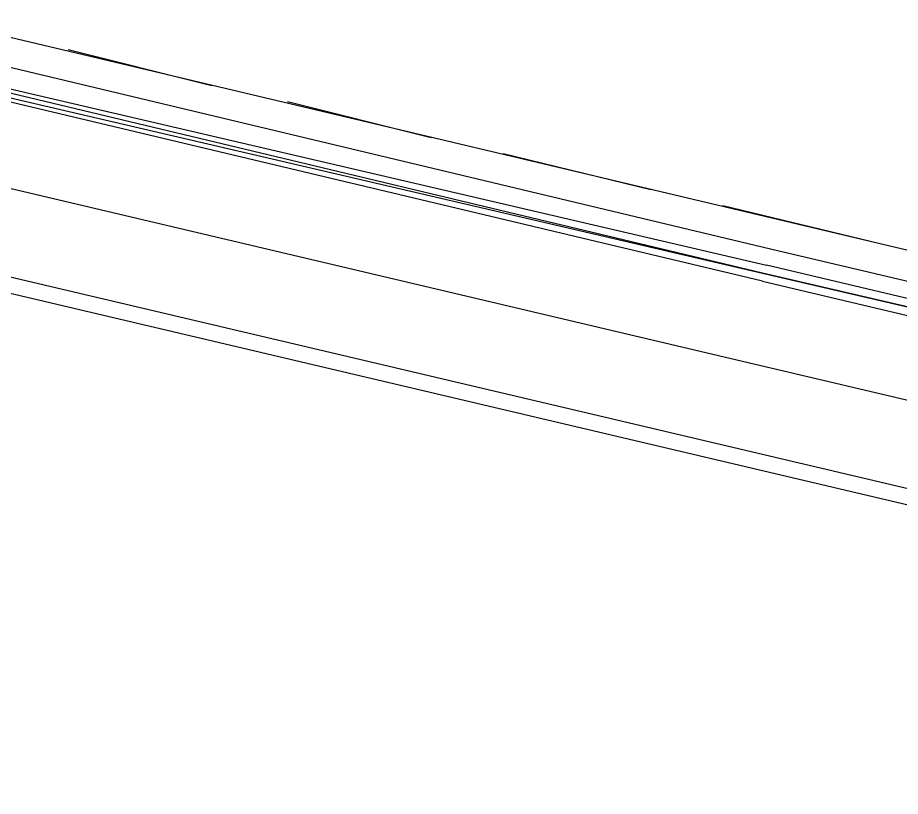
# Model space of a CAD drawing. Header units: feet. Extents: x -84 to 198, y -22 to 181.
# Drawn here: x 95.632 to 98.58, y 24.711 to 27.311 of the extents above; entities that cross this region are included whole.
import ezdxf

# ---------------------------------------------------------------- set-up
doc = ezdxf.new("R2010")
doc.units = ezdxf.units.FT
doc.layers.add('A-LINEA', color=7, linetype='CONTINUOUS')

msp = doc.modelspace()

# ---------------------------------------------------------------- linework, layer by layer
at = {"layer": 'A-LINEA'}
for p, q in [((95.3333, 27.3111), (102.5867, 25.5911)), ((95.8, 27.2044), (96.28, 27.0844)), ((95.8, 27.2044), (96.28, 27.0844)), ((98.1467, 26.5378), (95.4667, 27.1778)), ((96.5333, 27.0311), (97.0133, 26.9111)), ((96.5333, 27.0311), (97.0133, 26.9111)), ((97.2533, 26.8578), (97.7467, 26.7378)), ((97.2533, 26.8578), (97.7467, 26.7378)), ((97.9867, 26.6844), (98.48, 26.5644)), ((97.9867, 26.6844), (98.48, 26.5644)), ((94.8133, 26.5778), (102.7333, 24.7111)), ((95.16, 26.5511), (102.4, 24.8444))]:
    msp.add_line(p, q, dxfattribs=at)
for points in [[(98.12, 26.4311), (95.3733, 27.0844), (95.3733, 27.0978), (98.12, 26.4578), (95.3867, 27.1111), (95.3733, 27.1111), (95.3867, 27.1244), (98.1333, 26.4844)], [(95.2267, 26.8311), (98.0533, 26.1644), (98.7333, 26.0044)], [(98.8267, 26.3511), (98.8133, 26.3511), (98.8267, 26.3778), (98.1467, 26.5378)], [(98.12, 26.4311), (98.8533, 26.2578), (98.8667, 26.2711), (98.8667, 26.2844), (98.12, 26.4578), (98.8667, 26.2844), (98.8667, 26.2978), (98.8667, 26.3111), (98.1333, 26.4844)]]:
    msp.add_lwpolyline(points, dxfattribs=at)

doc.saveas('drawing.dxf')
